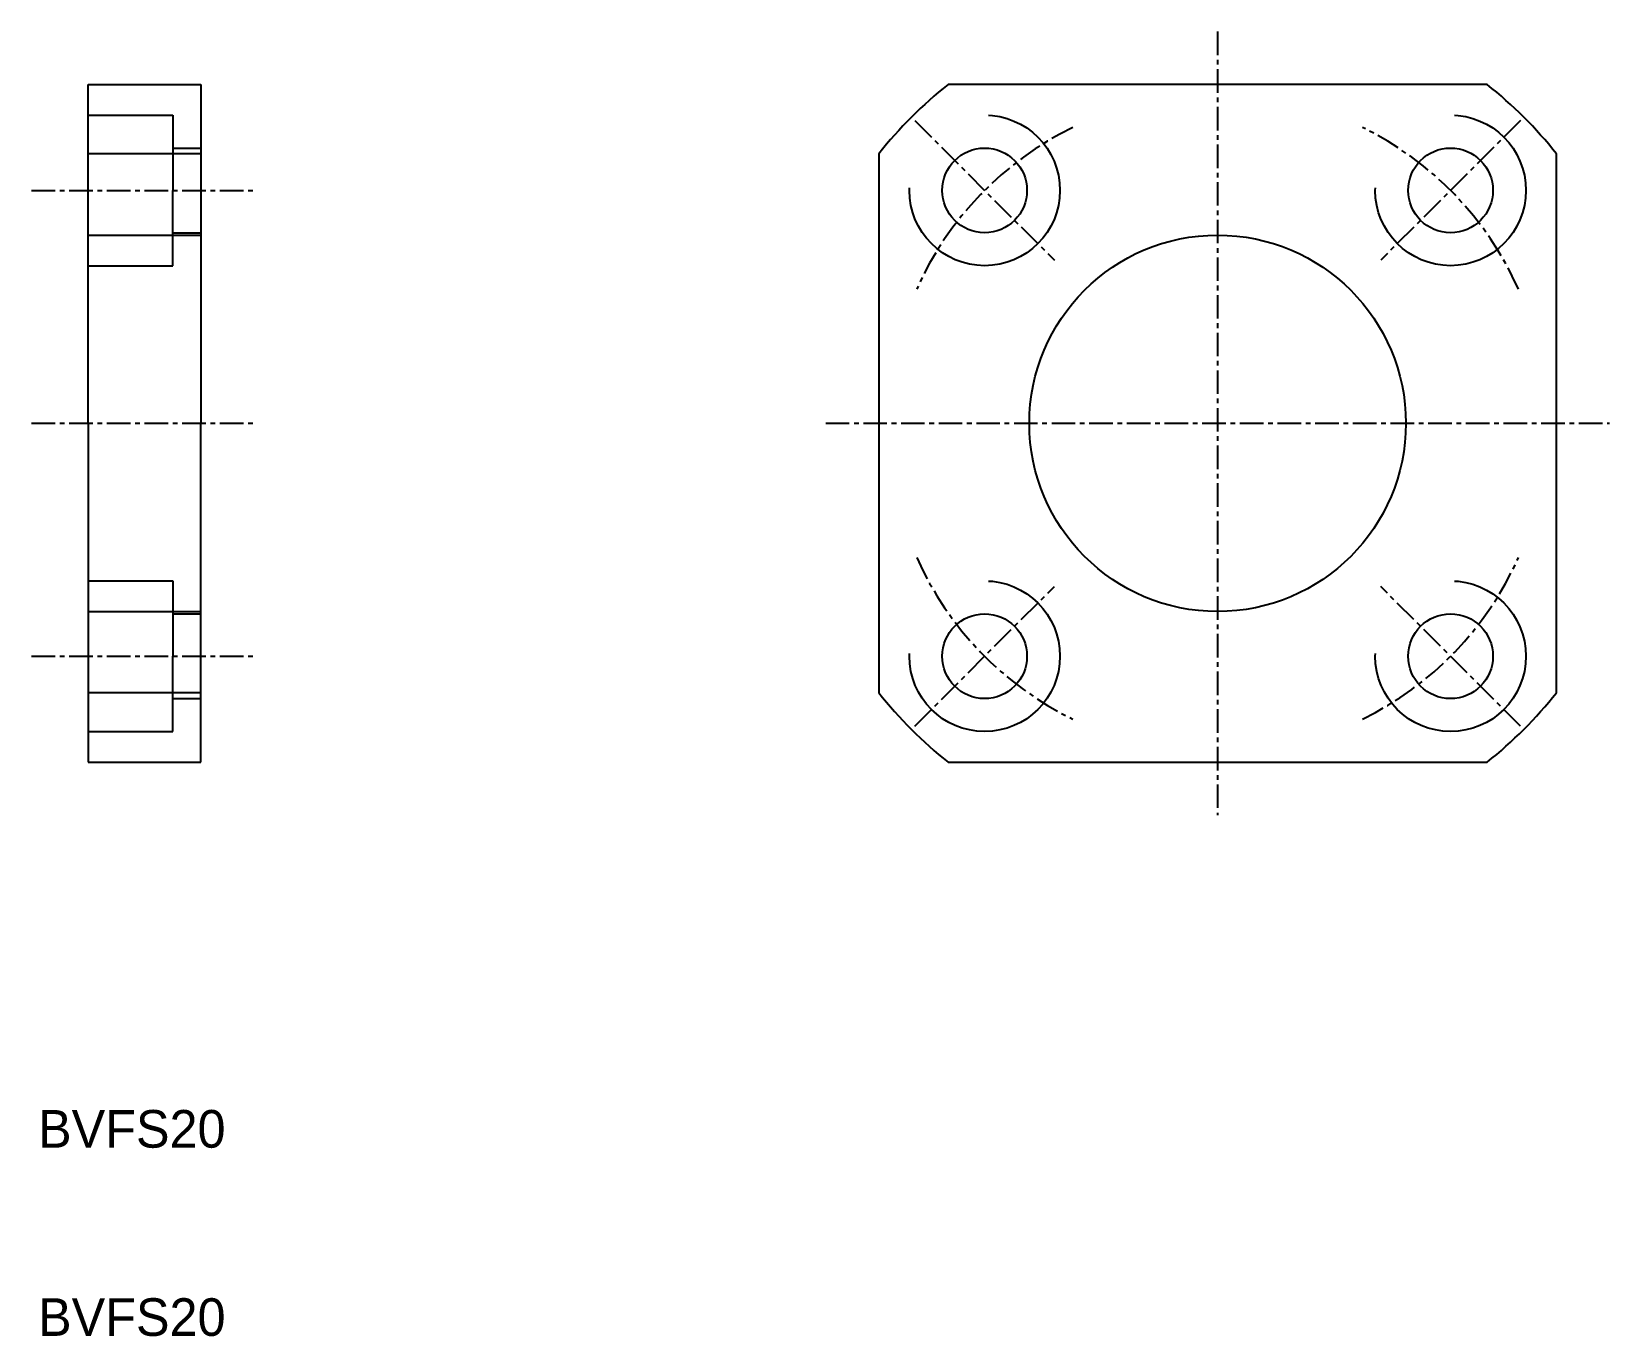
# Model space of a CAD drawing. Extents: x 141.2 to 225, y 70.5 to 139.8.
import ezdxf

# ---------------------------------------------------------------- set-up
doc = ezdxf.new("R2010")
doc.units = 0
doc.linetypes.add('CENTER', pattern=[2, 1.25, -0.25, 0.25, -0.25])
doc.linetypes.add('DASHED', pattern=[19.05, 12.7, -6.35])
doc.layers.get('0').update_dxf_attribs({"linetype": 'CONTINUOUS'})
doc.layers.add('CENTER', color=1, linetype='CENTER')

msp = doc.modelspace()

# ---------------------------------------------------------------- linework, layer by layer
for p, q in [((144.151, 118.974), (144.151, 136.974)), ((144.151, 136.974), (150.151, 136.974)), ((150.151, 136.974), (150.151, 118.974)), ((218.468, 136.974), (189.833, 136.974)), ((150.151, 133.292), (144.151, 133.292)), ((186.151, 133.292), (186.151, 104.656)), ((222.151, 104.656), (222.151, 133.292)), ((144.151, 118.974), (144.151, 100.974)), ((150.151, 100.974), (150.151, 118.974)), ((150.151, 104.656), (144.151, 104.656)), ((144.151, 100.974), (150.151, 100.974)), ((189.833, 100.974), (218.468, 100.974))]:
    msp.add_line(p, q)
at = {"color": 3, "linetype": 'DASHED'}
for p, q in [((144.151, 135.349), (148.651, 135.349)), ((148.651, 135.349), (148.651, 131.349)), ((148.651, 133.599), (150.151, 133.599)), ((148.651, 127.349), (148.651, 131.349)), ((148.651, 129.099), (150.151, 129.099)), ((144.151, 128.974), (150.151, 128.974)), ((144.151, 127.349), (148.651, 127.349)), ((144.151, 110.6), (148.651, 110.6)), ((148.651, 110.6), (148.651, 106.6)), ((144.151, 108.974), (150.151, 108.974)), ((148.651, 108.85), (150.151, 108.85)), ((148.651, 102.6), (148.651, 106.6)), ((148.651, 104.35), (150.151, 104.35)), ((144.151, 102.6), (148.651, 102.6))]:
    msp.add_line(p, q, dxfattribs=at)
for centre in [(191.776, 131.349), (216.525, 131.349), (191.776, 106.6), (216.525, 106.6)]:
    msp.add_circle(centre, 4, dxfattribs=at)
for centre, radius in [((191.776, 131.349), 2.25), ((216.525, 131.349), 2.25), ((204.151, 118.974), 10), ((191.776, 106.6), 2.25), ((216.525, 106.6), 2.25)]:
    msp.add_circle(centre, radius)
for start, end in [(128.49995, 141.50005), (38.49995, 51.50005), (218.49995, 231.50005), (308.49995, 321.50005)]:
    msp.add_arc((204.151, 118.974), 23, start, end)
at = {"layer": 'CENTER', "color": 1, "linetype": 'CENTER'}
for p, q in [((204.151, 139.788), (204.151, 98.161)), ((188.064, 135.061), (195.489, 127.636)), ((220.237, 135.061), (212.813, 127.636)), ((141.151, 131.349), (153.151, 131.349)), ((141.151, 118.974), (153.151, 118.974)), ((183.337, 118.974), (224.964, 118.974)), ((188.064, 102.887), (195.489, 110.312)), ((220.237, 102.887), (212.813, 110.312)), ((141.151, 106.6), (153.151, 106.6))]:
    msp.add_line(p, q, dxfattribs=at)
at = {"layer": 'CENTER'}
for start, end in [(116.09472, 155.94635), (24.05365, 63.90528), (204.05365, 243.90528), (296.09472, 335.94635)]:
    msp.add_arc((204.151, 118.974), 17.5, start, end, dxfattribs=at)

# ---------------------------------------------------------------- texts
for p in [(141.495, 80.491), (141.495, 70.491)]:
    msp.add_text('BVFS20', height=2).set_placement(p)

doc.saveas('drawing.dxf')
